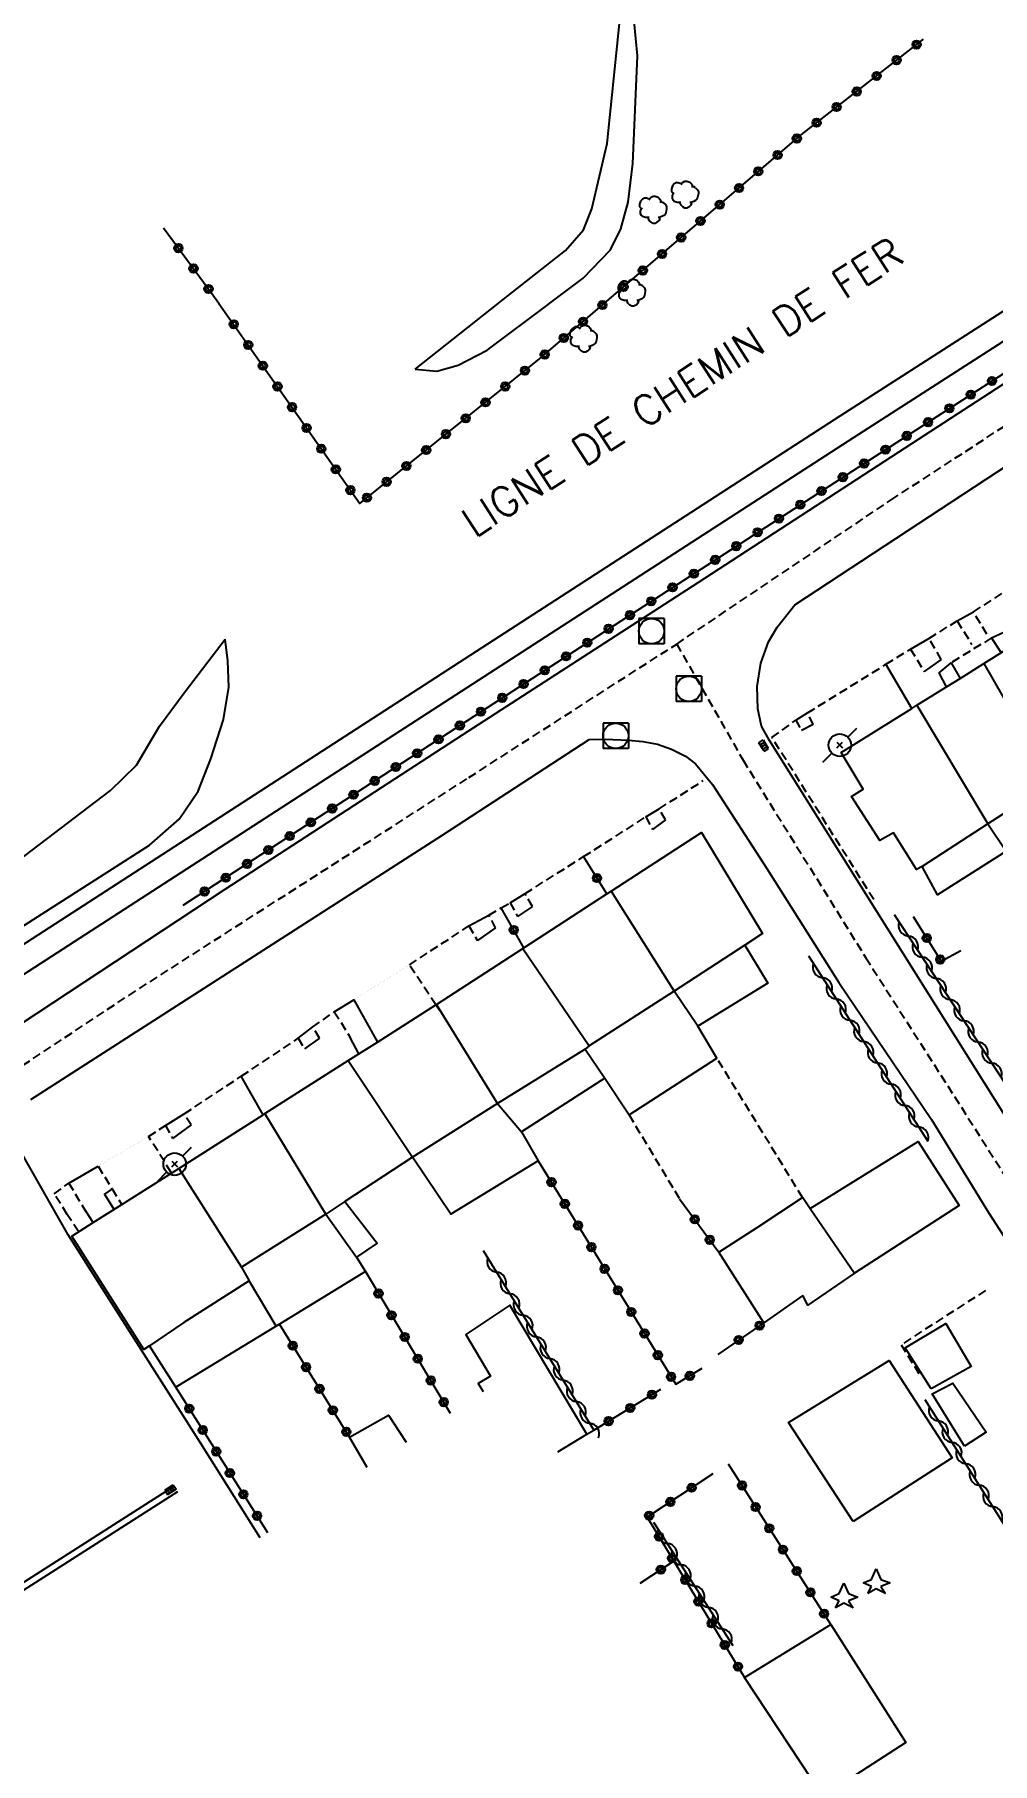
# Model space of a CAD drawing. Header units: millimetres. Extents: x 267000 to 268001, y 124012 to 125001.
# Drawn here: x 267535.6 to 267592.2, y 124584.7 to 124686.9 of the extents above; entities that cross this region are included whole.
import ezdxf
from ezdxf.enums import TextEntityAlignment as Align

# ---------------------------------------------------------------- set-up
doc = ezdxf.new("R2010")
doc.units = ezdxf.units.MM
doc.linetypes.add('DASHED', pattern=[0.75, 0.5, -0.25])
doc.layers.get('0').update_dxf_attribs({"linetype": 'CONTINUOUS'})
for name, color, linetype in [('W0001', 6, 'DASHED'), ('W0004', 5, 'CONTINUOUS'), ('W0006', 2, 'CONTINUOUS'), ('W0008', 7, 'CONTINUOUS'), ('W0017', 7, 'CONTINUOUS'), ('W0101', 7, 'CONTINUOUS'), ('W0104', 1, 'CONTINUOUS'), ('W0105', 7, 'CONTINUOUS'), ('W0112', 1, 'DASHED'), ('W0211', 2, 'CONTINUOUS'), ('W0214', 2, 'CONTINUOUS'), ('W0300', 7, 'CONTINUOUS'), ('W0303', 7, 'CONTINUOUS'), ('W0310', 3, 'CONTINUOUS'), ('W0323', 7, 'CONTINUOUS'), ('W0333', 7, 'CONTINUOUS'), ('W0401', 7, 'CONTINUOUS'), ('W0420', 7, 'CONTINUOUS'), ('W0473', 7, 'CONTINUOUS'), ('W0700', 7, 'CONTINUOUS'), ('W0989', 7, 'CONTINUOUS'), ('W1102', 7, 'CONTINUOUS')]:
    doc.layers.add(name, color=color, linetype=linetype)
doc.styles.get("Standard").update_dxf_attribs({"font": 'romans.shx', "width": 0.85})

# ---------------------------------------------------------------- blocks, each defined once
blk = doc.blocks.new('T300')
for p, q in [((-0.8, 0.51), (-0.86, 0.34)), ((-0.86, 0.34), (-0.86, 0.17)), ((-0.86, 0.17), (-0.74, 0.06)), ((-0.69, 0.63), (-0.8, 0.51)), ((-0.8, -0.06), (-0.74, 0.06)), ((-0.74, 0.06), (-0.69, 0.11)), ((-0.57, 0.69), (-0.69, 0.63)), ((-0.46, 0.69), (-0.57, 0.69)), ((-0.29, 0.63), (-0.46, 0.69)), ((-0.29, 0.63), (-0.17, 0.74)), ((-0.23, 0.57), (-0.29, 0.63)), ((-0.17, 0.74), (-0.06, 0.8)), ((-0.06, 0.8), (0.06, 0.8)), ((0.06, 0.8), (0.23, 0.74)), ((0.23, 0.74), (0.34, 0.63)), ((0.34, 0.63), (0.4, 0.51)), ((0.46, 0.46), (0.34, 0.46)), ((0.4, 0.51), (0.4, 0.46)), ((0.57, 0.4), (0.46, 0.46)), ((0.57, 0.4), (0.69, 0.29)), ((0.69, 0.29), (0.74, 0.17)), ((0.74, 0.06), (0.69, -0.17)), ((0.74, 0.17), (0.74, 0.06)), ((-0.8, -0.17), (-0.8, -0.06)), ((-0.8, -0.23), (-0.8, -0.17)), ((-0.74, -0.34), (-0.8, -0.23)), ((-0.69, -0.4), (-0.74, -0.34)), ((-0.51, -0.46), (-0.69, -0.4)), ((-0.4, -0.46), (-0.51, -0.46)), ((-0.4, -0.46), (-0.34, -0.46)), ((-0.34, -0.46), (-0.34, -0.4)), ((-0.34, -0.51), (-0.34, -0.46)), ((-0.29, -0.63), (-0.34, -0.51)), ((-0.17, -0.74), (-0.29, -0.63)), ((-0.06, -0.8), (-0.17, -0.74)), ((0.06, -0.8), (-0.06, -0.8)), ((0.17, -0.74), (0.06, -0.8)), ((0.23, -0.69), (0.17, -0.74)), ((0.29, -0.46), (0.23, -0.46)), ((0.29, -0.63), (0.23, -0.69)), ((0.46, -0.4), (0.29, -0.46)), ((0.34, -0.51), (0.29, -0.63)), ((0.34, -0.51), (0.34, -0.46)), ((0.57, -0.34), (0.46, -0.4)), ((0.63, -0.29), (0.57, -0.34)), ((0.69, -0.17), (0.63, -0.29))]:
    blk.add_line(p, q)
blk = doc.blocks.new('T401')
for p, q in [((-0.3, 0.3), (0, 0.3)), ((-0.3, -0.25), (-0.3, 0.3)), ((-0.3, 0.15), (0, 0.15)), ((-0.3, 0), (0, 0)), ((0, 0.3), (0, -0.25)), ((-0.3, -0.15), (0, -0.15)), ((-0.3, -0.25), (-0.3, -0.3)), ((-0.3, -0.3), (0, -0.3)), ((0, -0.3), (0, -0.25))]:
    blk.add_line(p, q)
blk = doc.blocks.new('T303')
for p, q in [((-0.77, 0), (-0.28, 0.21)), ((-0.28, -0.21), (-0.77, 0)), ((-0.28, 0.21), (0, 0.83)), ((0, 0.83), (0.28, 0.21)), ((0.28, 0.21), (0.83, 0)), ((0.83, 0), (0.28, -0.21)), ((-0.49, -0.63), (-0.28, -0.21)), ((0, -0.35), (-0.49, -0.63)), ((0.56, -0.63), (0, -0.35)), ((0.28, -0.21), (0.56, -0.63))]:
    blk.add_line(p, q)
blk = doc.blocks.new('T473')
for p, q in [((-0.166667, 0.166667), (0.166667, -0.166667)), ((-0.166667, -0.166667), (0.166667, 0.166667)), ((0.500001, 0.500001), (1.000002, 1.000002)), ((-1.000002, -1.000002), (-0.500001, -0.500001))]:
    blk.add_line(p, q)
blk.add_ellipse((0, 0), major_axis=(0.471405, 0.471405), ratio=1, start_param=5.4977871438, end_param=11.780972451)
blk = doc.blocks.new('T420')
for p, q in [((0.75, 0.75), (-0.75, 0.75)), ((-0.75, 0.75), (-0.75, -0.75)), ((0.75, 0.75), (0.75, -0.75)), ((0.75, -0.75), (-0.75, -0.75))]:
    blk.add_line(p, q)
blk.add_ellipse((0, 0), major_axis=(-0.53, 0.53), ratio=1, start_param=3.926991, end_param=10.210176)
blk = doc.blocks.new('t323o')
at = {"color": 0, "linetype": 'Continuous'}
for radius in [0.25, 0.15]:
    blk.add_circle((0, 0), radius, dxfattribs=at)
blk = doc.blocks.new('t310o')
at = {"color": 0, "linetype": 'Continuous'}
for centre, start, end in [((-0.5, 0.38), 216.8699, 323.1304), ((0.5, -0.37), 36.8699, 143.1303)]:
    blk.add_arc(centre, 0.625, start, end, dxfattribs=at)

msp = doc.modelspace()

# ---------------------------------------------------------------- linework, layer by layer
at = {"layer": 'W0001'}
for points in [[(267573.58, 124650.86), (267586.26, 124659.39), (267603.95, 124670.9), (267604.11, 124671)], [(267388.57, 124508.02), (267392.03, 124520.46), (267395.08, 124531.23), (267403.88, 124539.82), (267417.99, 124549.58), (267435.06, 124560.98), (267467.63, 124581.74), (267481.31, 124590.11), (267495.79, 124599.94), (267509.61, 124609.5), (267525.51, 124619.74), (267541.17, 124630.08), (267561.28, 124642.96), (267573.58, 124650.86)], [(267573.58, 124650.86), (267577.5, 124643.99), (267584.76, 124632.31), (267595.11, 124616.09), (267600.26, 124608.15), (267608.09, 124595.78), (267615.93, 124582.99), (267621.36, 124573.83), (267627.22, 124564.15), (267632.84, 124559.2), (267637.9, 124550.14), (267644.17, 124539.8)]]:
    msp.add_lwpolyline(points, dxfattribs=at)
at = {"layer": 'W0004'}
for points in [[(267501.67, 124574.19), (267522.27, 124587.28), (267543.88, 124601.08)], [(267544.05, 124600.72), (267526.28, 124589.36), (267501.88, 124573.87)]]:
    msp.add_lwpolyline(points, dxfattribs=at)
at = {"layer": 'W0006', "const_width": 0.003}
for points in [[(267557.77, 124631.89), (267554.48, 124629.81)], [(267542.35, 124621.74), (267539.36, 124619.98)]]:
    msp.add_lwpolyline(points, dxfattribs=at)
at = {"layer": 'W0008'}
for points in [[(267600.24, 124671), (267599.78, 124670.71), (267587.06, 124662.44), (267574.82, 124654.48), (267560.88, 124645.47), (267546.85, 124636.34), (267521.76, 124619.81), (267511.32, 124613.01), (267500.17, 124605.55), (267483.06, 124594.05), (267470.73, 124586.15), (267463.34, 124581.53), (267457.02, 124577.48), (267448.09, 124571.62)], [(267623.79, 124573.5), (267617.15, 124584.99), (267610.86, 124594.96), (267600.05, 124611.84), (267594.33, 124620.84), (267594.09, 124621.22), (267579.06, 124645.16), (267578.59, 124646.01), (267578.38, 124647.03), (267578.34, 124648.35), (267578.55, 124649.73), (267579, 124650.99), (267579.52, 124651.85), (267580.57, 124653.18), (267600.49, 124666.27), (267607.94, 124671)], [(267535.39, 124623.93), (267559.69, 124639.53), (267568.39, 124645.22), (267569.34, 124645.23), (267570.72, 124645.18), (267571.58, 124645.09), (267572.44, 124644.93), (267573.27, 124644.64), (267574.09, 124644.22), (267574.69, 124643.77), (267575.69, 124642.56), (267578.9, 124637.59), (267583.16, 124630.85), (267588.64, 124622.73), (267592.02, 124617.24), (267596.61, 124610.14), (267601.7, 124602.15), (267605.11, 124596.75), (267612.88, 124583.89)]]:
    msp.add_lwpolyline(points, dxfattribs=at)
at = {"layer": 'W0017'}
msp.add_lwpolyline([(267548.94, 124598), (267545.43, 124603.58), (267537.6, 124615.91), (267533.66, 124622.82)], dxfattribs=at)
at = {"layer": 'W0101'}
for points in [[(267595.78, 124642.67), (267591.97, 124640.23), (267588.09, 124637.7), (267587.76, 124637.53), (267586.4, 124639.7), (267585.58, 124639.24), (267583.91, 124641.84), (267584.6, 124642.27), (267583.3, 124644.44), (267587.48, 124647.05), (267587.78, 124647.24), (267589.52, 124648.32), (267590.33, 124648.83), (267591.74, 124649.71), (267595.67, 124652.17)], [(267544.13, 124619.84), (267549.12, 124623.02), (267549.23, 124623.09), (267554.15, 124626.22), (267554.77, 124626.62), (267555.88, 124627.32), (267559.33, 124629.52), (267559.37, 124629.55), (267564.48, 124632.86), (267564.54, 124632.9), (267569.44, 124636.08), (267569.7, 124636.24), (267575.05, 124639.72), (267578.65, 124633.73), (267577.6, 124633.05), (267573.42, 124630.32), (267568.39, 124627.1)], [(267568.39, 124627.1), (267568.16, 124626.89), (267562.98, 124623.68), (267557.96, 124620.51)], [(267544.44, 124610.73), (267542.4, 124609.35), (267542.07, 124609.13), (267537.81, 124615.84), (267539.07, 124616.64), (267540.76, 124617.71), (267544.13, 124619.84)], [(267557.96, 124620.51), (267553.96, 124617.89), (267552.83, 124617.14)], [(267552.83, 124617.14), (267547.85, 124614.01), (267548.29, 124613.19), (267544.44, 124610.73)]]:
    msp.add_lwpolyline(points, dxfattribs=at)
for points in [[(267568.39, 124627.1), (267568.39, 124627.1)], [(267544.13, 124619.84), (267544.13, 124619.84)], [(267557.96, 124620.51), (267557.96, 124620.51)], [(267552.83, 124617.14), (267552.83, 124617.14)], [(267544.44, 124610.73), (267544.44, 124610.73)]]:
    msp.add_lwpolyline(points, close=True, dxfattribs=at)
at = {"layer": 'W0104'}
for points in [[(267591.97, 124640.23), (267593.05, 124638.6)], [(267593.05, 124638.6), (267592.89, 124638.5), (267588.99, 124636.02), (267588.09, 124637.7)], [(267577.6, 124633.05), (267578.97, 124630.81), (267574.82, 124628.25)], [(267568.16, 124626.89), (267569.32, 124625.18), (267570.76, 124623.01), (267575.95, 124626.37), (267574.82, 124628.25), (267573.42, 124630.32)], [(267574.82, 124628.25), (267574.82, 124628.25)], [(267569.32, 124625.18), (267564.39, 124622.01)], [(267569.32, 124625.18), (267569.32, 124625.18)], [(267562.98, 124623.68), (267564.39, 124622.01), (267565.39, 124620.3), (267560.22, 124617.14), (267557.96, 124620.51)], [(267564.39, 124622.01), (267564.39, 124622.01)], [(267581.47, 124617.47), (267587.85, 124621.43), (267590.28, 124617.65), (267584.09, 124613.65)], [(267553.96, 124617.89), (267555.86, 124615.42), (267554.64, 124614.59)], [(267578.34, 124616.36), (267581.02, 124618.12), (267581.03, 124618.13), (267581.47, 124617.47), (267584.09, 124613.65), (267581.33, 124611.76), (267581.03, 124612.32)], [(267552.83, 124617.14), (267554.64, 124614.59)], [(267581.47, 124617.47), (267581.47, 124617.47)], [(267581.03, 124612.32), (267578.73, 124610.72), (267576.07, 124614.9), (267578.34, 124616.36)], [(267578.34, 124616.36), (267578.34, 124616.36)], [(267554.64, 124614.59), (267555.17, 124613.74), (267550.08, 124610.63), (267549.89, 124610.52)], [(267549.89, 124610.52), (267548.29, 124613.19)], [(267584.09, 124613.65), (267584.09, 124613.65)], [(267566.54, 124603.09), (267568.27, 124604.12), (267563.7, 124611.76), (267561.1, 124610.03), (267562.57, 124607.56), (267561.84, 124607.13), (267562.14, 124606.66)], [(267581.03, 124612.32), (267581.03, 124612.32)], [(267549.89, 124610.52), (267543.95, 124606.91), (267542.4, 124609.35)], [(267555.27, 124602.15), (267554.23, 124603.95), (267556.54, 124605.25), (267557.57, 124603.66)]]:
    msp.add_lwpolyline(points, dxfattribs=at)
for points in [[(267588.62, 124606.81), (267587.09, 124609.24), (267589.49, 124610.68), (267590.99, 124608.14)], [(267584.01, 124598.96), (267580.18, 124604.82), (267586.14, 124608.48), (267589.87, 124602.72)], [(267590.59, 124603.42), (267588.69, 124606.51), (267589.91, 124607.15), (267591.87, 124604.25)], [(267582.22, 124582.71), (267577.59, 124589.74), (267582.69, 124592.88), (267587.12, 124585.9)]]:
    msp.add_lwpolyline(points, close=True, dxfattribs=at)
at = {"layer": 'W0105'}
for points in [[(267590.16, 124652.23), (267591.12, 124652.76)], [(267592.77, 124650.36), (267592.2, 124651.22), (267593.48, 124651.82), (267593.88, 124651.13)], [(267587.4, 124650.56), (267588.49, 124651.19)], [(267589.22, 124649.94), (267588.2, 124649.24)], [(267589.52, 124648.32), (267589.09, 124649.15), (267589.8, 124649.75), (267590.33, 124648.83)], [(267580.62, 124646.36), (267581.31, 124646.79)], [(267581.65, 124646.1), (267580.95, 124645.74)], [(267571.75, 124640.63), (267572.54, 124641.12)], [(267572.91, 124640.46), (267572.15, 124639.9)], [(267563.72, 124635.56), (267564.61, 124636.1)], [(267565.04, 124635.34), (267564.16, 124634.74)], [(267561.29, 124634.19), (267562.47, 124634.83)], [(267562.87, 124634.07), (267561.79, 124633.33)], [(267553.33, 124629.11), (267554.48, 124629.81), (267555.88, 124627.32)], [(267551.2, 124627.54), (267552.05, 124628.21)], [(267552.45, 124627.55), (267551.57, 124626.91)], [(267554.77, 124626.62), (267554.27, 124627.59)], [(267543.34, 124622.38), (267544.46, 124623.07)], [(267544.86, 124622.42), (267543.77, 124621.62)], [(267537.63, 124618.98), (267539.36, 124619.98)], [(267540.19, 124618.63), (267539.73, 124618.33), (267540.3, 124617.44)], [(267539.07, 124616.64), (267538.46, 124617.59)]]:
    msp.add_lwpolyline(points, dxfattribs=at)
at = {"layer": 'W0112'}
for points in [[(267591.92, 124651.44), (267591.12, 124652.76), (267594.22, 124654.75), (267597.17, 124656.65), (267598.18, 124655.02), (267598.21, 124654.98)], [(267589.22, 124649.94), (267588.49, 124651.19), (267590.16, 124652.23), (267591.03, 124650.84)], [(267581.65, 124646.1), (267581.31, 124646.79), (267585.95, 124649.66), (267587.4, 124650.56), (267588.2, 124649.24)], [(267592.2, 124651.22), (267589.8, 124649.75)], [(267585.23, 124635.75), (267579.21, 124645.33), (267580.62, 124646.36), (267580.95, 124645.74)], [(267572.91, 124640.46), (267572.54, 124641.12), (267575.14, 124642.78)], [(267565.04, 124635.34), (267564.61, 124636.1), (267568.07, 124638.29), (267571.75, 124640.63), (267572.15, 124639.9)], [(267562.87, 124634.07), (267562.47, 124634.83), (267563.19, 124635.25), (267563.72, 124635.56), (267564.16, 124634.74)], [(267559.57, 124629.16), (267559.33, 124629.52), (267557.77, 124631.89), (267561.29, 124634.19), (267561.79, 124633.33)], [(267552.45, 124627.55), (267552.05, 124628.21), (267553.33, 124629.11), (267554.27, 124627.59)], [(267544.86, 124622.42), (267544.46, 124623.07), (267547.83, 124625.3), (267551.2, 124627.54), (267551.57, 124626.91)], [(267581.03, 124618.09), (267581.02, 124618.12), (267575.95, 124626.37)], [(267570.76, 124623.01), (267573.75, 124618.04)], [(267543.68, 124619.61), (267542.35, 124621.74), (267543.34, 124622.38), (267543.77, 124621.62)], [(267539.36, 124619.98), (267540.19, 124618.63), (267540.76, 124617.71)], [(267536.77, 124618.34), (267537.63, 124618.98), (267538.46, 124617.59)], [(267538.2, 124616.11), (267537.54, 124617.13), (267536.77, 124618.34)], [(267591.84, 124612.62), (267586.84, 124609.42), (267587.94, 124607.64)]]:
    msp.add_lwpolyline(points, dxfattribs=at)
at = {"layer": 'W0211'}
for points in [[(267566.06, 124671), (267566.07, 124671.01), (267568.05, 124672.49), (267569.66, 124674.18), (267570.28, 124675.41), (267570.7, 124676.99), (267570.99, 124679.27), (267571.25, 124685.65), (267570.97, 124688.72), (267570.67, 124689.97)], [(267558.11, 124667.12), (267559.4, 124666.99), (267560.65, 124667.36), (267562.36, 124668.23), (267566.06, 124671)], [(267484.04, 124602.23), (267488.82, 124604.63), (267516.03, 124622.12), (267534.09, 124633.64), (267542.41, 124638.97), (267544.16, 124640.5), (267545.27, 124642.15), (267546.02, 124644.07), (267546.77, 124646.39), (267547.09, 124648.31), (267547.04, 124649.86), (267546.87, 124651.14)]]:
    msp.add_lwpolyline(points, dxfattribs=at)
at = {"layer": 'W0214'}
for points in [[(267563.02, 124671), (267563.03, 124671.01), (267566.99, 124674.13), (267568.07, 124675.36), (267568.56, 124676.59), (267569.46, 124680.46), (267570.22, 124687.76), (267570.67, 124689.97)], [(267558.11, 124667.12), (267563.02, 124671)], [(267484.04, 124602.23), (267493.94, 124608.96), (267513.12, 124622.37), (267531.64, 124635.77), (267540.09, 124642.19), (267541.63, 124643.69), (267543, 124646.01), (267544.51, 124648.06), (267546.87, 124651.14)]]:
    msp.add_lwpolyline(points, dxfattribs=at)
at = {"layer": 'W0310'}
for points in [[(267594.38, 124622.77), (267586.46, 124634.85)], [(267588.45, 124621.44), (267581.39, 124632.39)], [(267562.13, 124614.99), (267568.67, 124604.37)], [(267588.25, 124606.18), (267596.83, 124592.63), (267597.07, 124592.26)], [(267572.21, 124598.92), (267576.9, 124591.62)]]:
    msp.add_lwpolyline(points, dxfattribs=at)
at = {"layer": 'W0323'}
for points in [[(267569.29, 124671), (267569.3, 124671.01), (267580.93, 124680.98), (267588.17, 124686.63)], [(267543.22, 124675.48), (267546.15, 124671.51), (267546.51, 124671.01), (267546.51, 124671)], [(267544.4, 124635.41), (267565.81, 124649.33), (267585.33, 124661.98), (267599.33, 124671)], [(267546.51, 124671), (267554.84, 124659.17), (267565.46, 124667.72), (267569.29, 124671)], [(267569.44, 124636.08), (267568.07, 124638.29)], [(267564.54, 124632.9), (267563.19, 124635.25)], [(267587.56, 124634.74), (267589.22, 124632.1), (267590.38, 124632.74)], [(267565.39, 124620.3), (267573.52, 124607.08), (267575.09, 124608.04)], [(267573.75, 124618.04), (267576.07, 124614.9)], [(267555.17, 124613.74), (267560.18, 124605.38)], [(267554.23, 124603.95), (267550.08, 124610.63)], [(267578.73, 124610.72), (267576, 124608.85)], [(267549.39, 124598.3), (267543.95, 124606.91)], [(267568.27, 124604.12), (267568.67, 124604.37), (267572.64, 124606.79)], [(267575.71, 124601.79), (267571.83, 124599.22), (267573.41, 124596.62), (267577.59, 124589.74)], [(267582.69, 124592.88), (267576.63, 124602.35)], [(267573.41, 124596.62), (267571.39, 124595.29)]]:
    msp.add_lwpolyline(points, dxfattribs=at)
at = {"layer": 'W0333'}
for points in [[(267587.48, 124647.05), (267585.95, 124649.66)], [(267549.12, 124623.02), (267547.83, 124625.3)]]:
    msp.add_lwpolyline(points, dxfattribs=at)
at = {"layer": 'W0700'}
for points in [[(267438.94, 124570.97), (267461.64, 124585.63), (267487.26, 124602.26), (267511.47, 124617.93), (267535.81, 124633.66), (267583.25, 124664.35), (267593.59, 124671)], [(267439.75, 124569.71), (267462.46, 124584.37), (267488.08, 124601.01), (267512.28, 124616.67), (267536.62, 124632.4), (267584.06, 124663.09), (267596.36, 124671)]]:
    msp.add_lwpolyline(points, dxfattribs=at)
at = {"layer": 'W1102'}
for points in [[(267591.74, 124649.71), (267595.78, 124642.67)], [(267587.78, 124647.24), (267591.97, 124640.23)], [(267569.7, 124636.24), (267573.42, 124630.32)], [(267564.48, 124632.86), (267568.39, 124627.1)], [(267562.98, 124623.68), (267559.37, 124629.55)], [(267554.15, 124626.22), (267557.96, 124620.51)], [(267552.83, 124617.14), (267549.23, 124623.09)], [(267544.13, 124619.84), (267547.85, 124614.01)]]:
    msp.add_lwpolyline(points, dxfattribs=at)

# ---------------------------------------------------------------- block references
at = {"layer": 'W0300', "rotation": 359.9999899820874}
for p in [(267574.12, 124677.44), (267572.24, 124676.54), (267570.98, 124671.64), (267568.12, 124668.92)]:
    msp.add_blockref('T300', p, dxfattribs=at)
at = {"layer": 'W0303', "rotation": 359.9999899820874}
for p in [(267583.46, 124594.49), (267585.37, 124595.33)]:
    msp.add_blockref('T303', p, dxfattribs=at)
at = {"layer": 'W0310'}
for p, rotation in [((267587.28, 124633.59), 123.2763391092034), ((267588.1, 124632.34), 123.2763391092034), ((267582.2, 124631.13), 122.7938651795817), ((267588.93, 124631.09), 123.2763391092034), ((267583.01, 124629.87), 122.7938651795817), ((267589.75, 124629.83), 123.2763391092034), ((267583.82, 124628.61), 122.7938651795817), ((267590.57, 124628.58), 123.2763391092034), ((267584.64, 124627.35), 122.7938651795817), ((267591.4, 124627.32), 123.2763391092034), ((267585.45, 124626.09), 122.7938651795817), ((267592.22, 124626.07), 123.2763391092034), ((267586.26, 124624.83), 122.7938651795817), ((267587.07, 124623.57), 122.7938651795817), ((267587.89, 124622.3), 122.7938651795817), ((267562.92, 124613.71), 301.6478433237992), ((267563.71, 124612.43), 301.6478433237992), ((267564.49, 124611.16), 301.6478433237992), ((267565.28, 124609.88), 301.6478433237992), ((267566.07, 124608.6), 301.6478433237992), ((267566.86, 124607.32), 301.6478433237992), ((267567.64, 124606.05), 301.6478433237992), ((267568.43, 124604.77), 301.6478433237992), ((267589.05, 124604.91), 302.3807513095955), ((267589.85, 124603.64), 302.3807513095955), ((267590.66, 124602.38), 302.3807513095955), ((267591.46, 124601.11), 302.3807513095955), ((267592.26, 124599.84), 302.3807513095955), ((267573.02, 124597.66), 302.7328473897167), ((267573.83, 124596.4), 302.7328473897167), ((267574.64, 124595.14), 302.7328473897167), ((267575.45, 124593.88), 302.7328473897167), ((267576.26, 124592.61), 302.7328473897167)]:
    msp.add_blockref('t310o', p, dxfattribs=dict(at, rotation=rotation))
at = {"layer": 'W0323'}
for p, rotation in [((267587.76, 124686.31), 38.00088417732685), ((267586.58, 124685.39), 38.00088417732685), ((267585.4, 124684.46), 38.00088417732685), ((267584.22, 124683.54), 38.00088417732685), ((267583.03, 124682.62), 38.00088417732685), ((267581.85, 124681.69), 38.00088417732685), ((267579.54, 124679.78), 40.58061273769659), ((267580.68, 124680.76), 40.58061273769659), ((267578.4, 124678.81), 40.58061273769659), ((267577.26, 124677.83), 40.58061273769659), ((267576.12, 124676.85), 40.58061273769659), ((267574.98, 124675.88), 40.58061273769659), ((267573.84, 124674.9), 40.58061273769659), ((267544.11, 124674.27), 306.4455308544808), ((267572.71, 124673.93), 40.58061273769659), ((267545, 124673.07), 306.4455308544808), ((267571.57, 124672.95), 40.58061273769659), ((267545.89, 124671.86), 306.4455308544808), ((267570.43, 124671.98), 40.58061273769659), ((267569.18, 124670.91), 40.58774721448086), ((267547.38, 124669.77), 305.1448717557718), ((267568.04, 124669.93), 40.58774721448086), ((267548.24, 124668.55), 305.1448717557718), ((267566.9, 124668.96), 40.58774721448086), ((267565.77, 124667.98), 40.58774721448086), ((267549.1, 124667.32), 305.1448717557718), ((267564.6, 124667.03), 38.82263587383968), ((267549.97, 124666.09), 305.1448717557718), ((267563.44, 124666.09), 38.82263587383968), ((267590.96, 124665.61), 32.79805351254532), ((267592.22, 124666.42), 32.79805351254532), ((267550.83, 124664.87), 305.1448717557718), ((267562.27, 124665.15), 38.82263587383968), ((267589.7, 124664.8), 32.79805351254532), ((267551.69, 124663.64), 305.1448717557718), ((267561.1, 124664.21), 38.82263587383968), ((267588.44, 124663.98), 32.79805351254532), ((267552.56, 124662.41), 305.1448717557718), ((267559.93, 124663.27), 38.82263587383968), ((267587.18, 124663.17), 32.79805351254532), ((267557.59, 124661.39), 38.82263587383968), ((267558.76, 124662.33), 38.82263587383968), ((267584.66, 124661.54), 32.93298293347101), ((267585.92, 124662.36), 32.79805351254532), ((267553.42, 124661.19), 305.1448717557718), ((267556.42, 124660.45), 38.82263587383968), ((267583.4, 124660.73), 32.93298293347101), ((267554.28, 124659.96), 305.1448717557718), ((267555.26, 124659.51), 38.82263587383968), ((267582.14, 124659.91), 32.93298293347101), ((267580.88, 124659.1), 32.93298293347101), ((267578.36, 124657.47), 32.93298293347101), ((267579.62, 124658.28), 32.93298293347101), ((267577.1, 124656.65), 32.93298293347101), ((267575.85, 124655.84), 32.93298293347101), ((267574.59, 124655.02), 32.93298293347101), ((267572.07, 124653.39), 32.93298293347101), ((267573.33, 124654.21), 32.93298293347101), ((267570.81, 124652.57), 32.93298293347101), ((267569.55, 124651.76), 32.93298293347101), ((267567.03, 124650.13), 32.93298293347101), ((267568.29, 124650.94), 32.93298293347101), ((267565.77, 124649.31), 33.048510050815), ((267564.52, 124648.49), 33.048510050815), ((267563.26, 124647.68), 33.048510050815), ((267560.75, 124646.04), 33.048510050815), ((267562, 124646.86), 33.048510050815), ((267559.49, 124645.22), 33.048510050815), ((267558.23, 124644.4), 33.048510050815), ((267556.97, 124643.59), 33.048510050815), ((267554.46, 124641.95), 33.048510050815), ((267555.72, 124642.77), 33.048510050815), ((267553.2, 124641.13), 33.048510050815), ((267551.94, 124640.31), 33.048510050815), ((267550.69, 124639.5), 33.048510050815), ((267548.17, 124637.86), 33.048510050815), ((267549.43, 124638.68), 33.048510050815), ((267546.91, 124637.04), 33.048510050815), ((267568.86, 124637.02), 121.7674975918363), ((267545.66, 124636.22), 33.048510050815), ((267563.94, 124633.95), 119.967566104947), ((267588.36, 124633.47), 302.3173955321676), ((267589.16, 124632.2), 302.3173955321676), ((267566.17, 124619.03), 301.5625306343699), ((267566.96, 124617.75), 301.5625306343699), ((267567.74, 124616.47), 301.5625306343699), ((267574.64, 124616.83), 306.3438856236447), ((267575.53, 124615.62), 306.3438856236447), ((267568.53, 124615.19), 301.5625306343699), ((267569.31, 124613.91), 301.5625306343699), ((267555.94, 124612.45), 300.9656622201352), ((267570.1, 124612.64), 301.5625306343699), ((267570.89, 124611.36), 301.5625306343699), ((267556.71, 124611.16), 300.9656622201352), ((267578.48, 124610.55), 214.3246315185659), ((267550.87, 124609.36), 121.8773360936345), ((267557.49, 124609.88), 300.9656622201352), ((267571.67, 124610.08), 301.5625306343699), ((267577.24, 124609.7), 214.3246315185659), ((267558.26, 124608.59), 300.9656622201352), ((267572.46, 124608.8), 301.5625306343699), ((267551.66, 124608.09), 121.8773360936345), ((267559.03, 124607.3), 300.9656622201352), ((267573.24, 124607.52), 301.5625306343699), ((267574.35, 124607.58), 31.44129873971642), ((267552.45, 124606.81), 121.8773360936345), ((267572.11, 124606.46), 31.35297093311308), ((267544.75, 124605.64), 122.2784002365232), ((267553.24, 124605.54), 121.8773360936345), ((267559.8, 124606.02), 300.9656622201352), ((267570.83, 124605.68), 31.35297093311308), ((267545.55, 124604.37), 122.2784002365232), ((267554.04, 124604.27), 121.8773360936345), ((267569.55, 124604.9), 31.35297093311308), ((267546.35, 124603.1), 122.2784002365232), ((267547.15, 124601.83), 122.2784002365232), ((267577.44, 124601.09), 122.606371510481), ((267547.95, 124600.57), 122.2784002365232), ((267573.2, 124600.13), 213.4338574842411), ((267574.46, 124600.96), 213.4338574842411), ((267548.76, 124599.3), 122.2784002365232), ((267571.95, 124599.31), 213.4338574842411), ((267578.24, 124599.82), 122.606371510481), ((267572.53, 124598.07), 301.3056435249333), ((267579.05, 124598.56), 122.606371510481), ((267579.86, 124597.3), 122.606371510481), ((267572.64, 124596.12), 213.2894042704009), ((267573.3, 124596.79), 301.3056435249333), ((267580.67, 124596.03), 122.606371510481), ((267574.08, 124595.51), 301.299601334586), ((267574.86, 124594.23), 301.299601334586), ((267581.48, 124594.77), 122.606371510481), ((267575.64, 124592.94), 301.299601334586), ((267582.29, 124593.51), 122.606371510481), ((267576.42, 124591.66), 301.299601334586), ((267577.2, 124590.38), 301.299601334586)]:
    msp.add_blockref('t323o', p, dxfattribs=dict(at, rotation=rotation))
at = {"layer": 'W0401'}
for p, rotation in [((267578.84, 124644.93), 32.12267017698078), ((267543.72, 124600.72), 302.8647640833589)]:
    msp.add_blockref('T401', p, dxfattribs=dict(at, rotation=rotation))
at = {"layer": 'W0420', "rotation": 359.9999899820874}
for p in [(267572.09, 124651.62), (267574.29, 124648.21), (267569.97, 124645.43)]:
    msp.add_blockref('T420', p, dxfattribs=at)
at = {"layer": 'W0473', "rotation": 359.9999899820874}
for p in [(267583.22, 124644.88), (267543.89, 124620.1)]:
    msp.add_blockref('T473', p, dxfattribs=at)

# ---------------------------------------------------------------- texts
at = {"layer": 'W0989'}
msp.add_text('LIGNE DE CHEMIN DE FER', height=1.75, rotation=32.7716, dxfattribs=at).set_placement((267561.14, 124657.84), align=Align.MIDDLE_LEFT)

doc.saveas('drawing.dxf')
